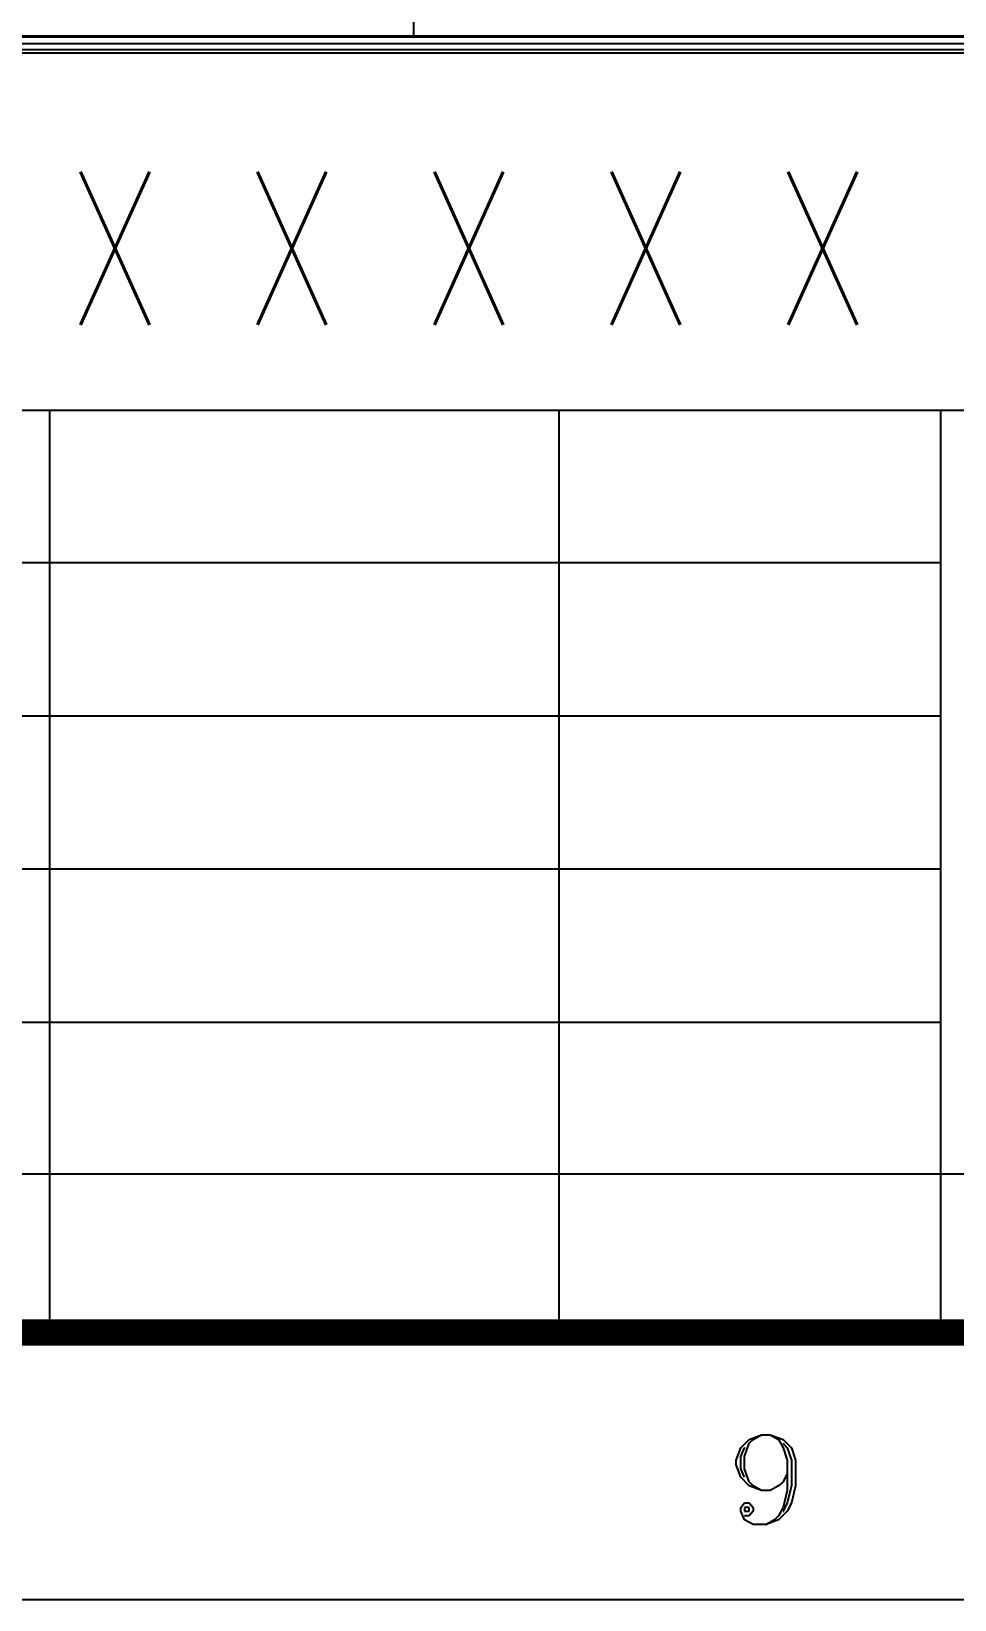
# Model space of a CAD drawing. Extents: x 0 to 1476, y -3 to 841.
# Drawn here: x 1309.4 to 1345.6, y -2.5 to 59 of the extents above; entities that cross this region are included whole.
import ezdxf

# ---------------------------------------------------------------- set-up
doc = ezdxf.new("R2010")
doc.units = 0
doc.header["$LTSCALE"] = 3
doc.header["$MEASUREMENT"] = 0
for name, color, linetype in [('2', 1, 'CONTINUOUS'), ('BORDER', 7, 'CONTINUOUS'), ('LAYER1', 2, 'CONTINUOUS')]:
    doc.layers.add(name, color=color, linetype=linetype)
doc.styles.add('HZTXT', font='romans', dxfattribs={"width": 0.75, "bigfont": 'HZTXT'})

msp = doc.modelspace()

# ---------------------------------------------------------------- linework, layer by layer
at = {"layer": '2', "color": 1, "linetype": 'BYBLOCK'}
msp.add_line((1324.37787, 58.83987), (1324.37787, 191.18051), dxfattribs=at)
at = {"layer": 'BORDER'}
for p, q in [((1284.37787, 58.83987), (1465.7913, 58.83987)), ((1465.74895, 58.79752), (1284.37787, 58.79752)), ((1284.6877, 58.54346), (1465.49489, 58.54346)), ((1465.24083, 58.2894), (1284.94176, 58.2894)), ((1465.1138, 58.16237), (1285.06879, 58.16237)), ((1465.1138, 44.14663), (1285.06879, 44.14663)), ((1310.09386, 8.15457), (1310.09386, 44.14663)), ((1330.08005, 44.14663), (1330.08005, 8.15457)), ((1345.06968, 8.15457), (1345.06968, 44.14663)), ((1285.06879, 38.17619), (1345.06968, 38.17619)), ((1285.06879, 32.1634), (1345.06968, 32.1634)), ((1285.06879, 26.1506), (1345.06968, 26.1506)), ((1285.06879, 20.13781), (1345.06968, 20.13781)), ((1465.1138, 14.16736), (1285.06879, 14.16736)), ((1284.06879, 8.15457), (1464.1138, 8.15457)), ((1284.06879, 8.15457), (1464.1138, 8.15457)), ((1285.06879, 8.15457), (1465.1138, 8.15457)), ((1285.06879, 8.15457), (1465.1138, 8.15457)), ((1285.06879, 8.15457), (1465.1138, 8.15457)), ((1285.06879, 8.15457), (1465.1138, 8.15457)), ((1285.06879, 8.15457), (1465.1138, 8.15457)), ((1464.7913, 7.47707), (1283.3913, 7.47707)), ((1464.7913, 7.47707), (1283.3913, 7.47707)), ((1464.7913, 7.47707), (1283.3913, 7.47707)), ((1464.7913, 7.47707), (1283.3913, 7.47707)), ((1283.64536, 7.73114), (1464.53724, 7.73114)), ((1283.64536, 7.73114), (1464.53724, 7.73114)), ((1464.28317, 7.9852), (1283.89942, 7.9852)), ((1464.28317, 7.9852), (1283.89942, 7.9852)), ((1465.7913, 7.47707), (1284.3913, 7.47707)), ((1465.7913, 7.47707), (1284.3913, 7.47707)), ((1465.7913, 7.47707), (1284.3913, 7.47707)), ((1465.7913, 7.47707), (1284.3913, 7.47707)), ((1465.7913, 7.47707), (1284.3913, 7.47707)), ((1465.7913, 7.47707), (1284.3913, 7.47707)), ((1465.7913, 7.47707), (1284.3913, 7.47707)), ((1465.7913, 7.47707), (1284.3913, 7.47707)), ((1465.7913, 7.47707), (1284.3913, 7.47707)), ((1465.7913, 7.47707), (1284.3913, 7.47707)), ((1284.64536, 7.73114), (1465.53724, 7.73114)), ((1284.64536, 7.73114), (1465.53724, 7.73114)), ((1284.64536, 7.73114), (1465.53724, 7.73114)), ((1284.64536, 7.73114), (1465.53724, 7.73114)), ((1284.64536, 7.73114), (1465.53724, 7.73114)), ((1465.28317, 7.9852), (1284.89942, 7.9852)), ((1465.28317, 7.9852), (1284.89942, 7.9852)), ((1465.28317, 7.9852), (1284.89942, 7.9852)), ((1465.28317, 7.9852), (1284.89942, 7.9852)), ((1465.28317, 7.9852), (1284.89942, 7.9852)), ((634.7913, -2.52293), (1475.7913, -2.52293))]:
    msp.add_line(p, q, dxfattribs=at)
at = {"layer": 'BORDER', "color": 7}
for p, q in [((1337.21005, 3.43202), (1337.5434, 3.76537)), ((1337.5434, 3.76537), (1338.02827, 3.9472)), ((1337.5434, 3.61385), (1337.69492, 3.76537)), ((1337.69492, 3.76537), (1338.02827, 3.9472)), ((1338.02827, 3.9472), (1338.36162, 3.9472)), ((1338.02827, 3.9472), (1338.05858, 3.9472)), ((1338.36162, 3.9472), (1338.8768, 3.76537)), ((1338.36162, 3.9472), (1338.69497, 3.76537)), ((1338.69497, 3.76537), (1338.8768, 3.43202)), ((1338.8768, 3.76537), (1339.21015, 3.43202)), ((1337.02822, 2.94715), (1337.21005, 3.43202)), ((1337.21005, 3.09867), (1337.36157, 3.43202)), ((1337.21005, 2.6138), (1337.21005, 3.09867)), ((1337.36157, 3.09867), (1337.5434, 3.61385)), ((1337.36157, 3.43202), (1337.39188, 3.43202)), ((1337.36157, 2.6138), (1337.36157, 3.09867)), ((1338.8768, 3.61385), (1339.02832, 3.43202)), ((1338.8768, 3.43202), (1339.02832, 2.94715)), ((1339.02832, 3.43202), (1339.21015, 2.94715)), ((1339.21015, 3.43202), (1339.36167, 2.94715)), ((1337.02822, 2.76532), (1337.02822, 2.94715)), ((1337.21005, 2.28045), (1337.02822, 2.76532)), ((1337.36157, 2.28045), (1337.21005, 2.6138)), ((1337.5434, 2.09862), (1337.36157, 2.6138)), ((1339.02832, 2.94715), (1339.02832, 1.76527)), ((1339.21015, 2.94715), (1339.21015, 1.9471)), ((1339.36167, 2.94715), (1339.36167, 1.9471)), ((1337.5434, 1.9471), (1337.21005, 2.28045)), ((1337.69492, 1.9471), (1337.5434, 2.09862)), ((1338.02827, 1.76527), (1337.5434, 1.9471)), ((1338.02827, 1.76527), (1337.69492, 1.9471)), ((1338.69497, 1.9471), (1338.36162, 1.76527)), ((1338.8768, 2.09862), (1338.69497, 1.9471)), ((1339.02832, 2.43197), (1338.8768, 2.09862)), ((1339.21015, 1.9471), (1339.02832, 1.2804)), ((1339.36167, 1.9471), (1339.21015, 1.2804)), ((1337.21005, 1.09857), (1337.36157, 1.2804)), ((1337.36157, 1.2804), (1337.5434, 1.2804)), ((1337.5434, 1.2804), (1337.69492, 1.09857)), ((1338.36162, 1.76527), (1338.02827, 1.76527)), ((1339.02832, 1.76527), (1338.8768, 1.09857)), ((1339.02832, 1.2804), (1338.8768, 0.94705)), ((1339.21015, 1.2804), (1339.02832, 0.94705)), ((1337.21005, 0.94705), (1337.21005, 1.09857)), ((1337.36157, 0.6137), (1337.21005, 0.94705)), ((1337.36157, 1.09857), (1337.36157, 0.94705)), ((1337.5434, 1.09857), (1337.36157, 1.09857)), ((1337.36157, 1.09857), (1337.39188, 1.09857)), ((1337.36157, 0.94705), (1337.5434, 0.94705)), ((1337.5434, 0.76522), (1337.36157, 0.76522)), ((1337.36157, 0.76522), (1337.39188, 0.76522)), ((1337.5434, 0.94705), (1337.5434, 1.09857)), ((1337.69492, 0.94705), (1337.5434, 0.76522)), ((1337.69492, 1.09857), (1337.69492, 0.94705)), ((1338.69497, 0.76522), (1338.54345, 0.6137)), ((1338.8768, 1.09857), (1338.69497, 0.76522)), ((1339.02832, 0.94705), (1338.69497, 0.6137)), ((1338.8768, 0.94705), (1338.9071, 0.94705)), ((1337.69492, 0.43187), (1337.36157, 0.6137)), ((1338.2101, 0.43187), (1337.69492, 0.43187)), ((1338.69497, 0.6137), (1338.2101, 0.43187)), ((1338.54345, 0.6137), (1338.2101, 0.43187)), ((1338.2101, 0.43187), (1338.2404, 0.43187))]:
    msp.add_line(p, q, dxfattribs=at)
at = {"layer": 'BORDER', "const_width": 1}
msp.add_lwpolyline([(660.2913, 7.97707), (1465.2913, 7.97707), (1465.2913, 580.97707), (660.2913, 580.97707)], close=True, dxfattribs=at)

# ---------------------------------------------------------------- texts
at = {"layer": 'LAYER1', "style": 'HZTXT', "width": 0.75}
msp.add_text('X X X X X', height=6, dxfattribs=at).set_placement((1310.72741, 47.50894))

doc.saveas('drawing.dxf')
